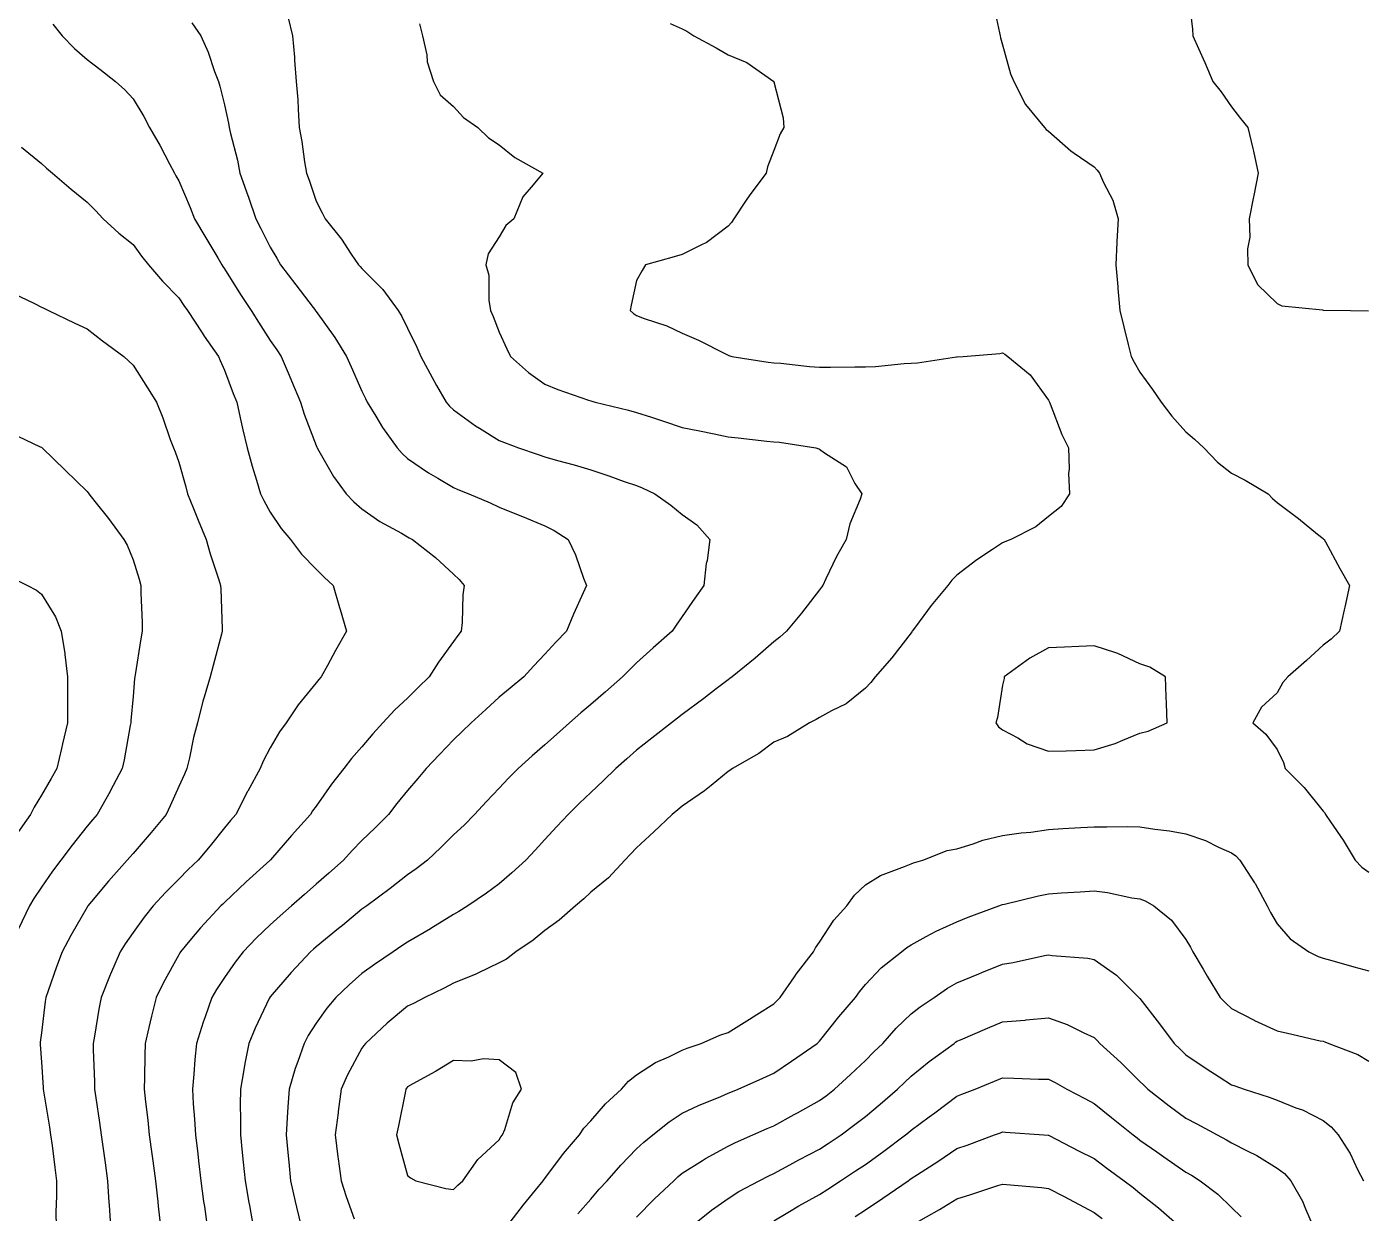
# Model space of a CAD drawing. Header units: inches. Extents: x 29277 to 43569, y 11651 to 22756.
# Drawn here: x 35103 to 38021, y 14279 to 16870 of the extents above; entities that cross this region are included whole.
import ezdxf

# ---------------------------------------------------------------- set-up
doc = ezdxf.new("R2010")
doc.units = ezdxf.units.IN
doc.header["$MEASUREMENT"] = 0
doc.layers.add('test_100m', color=124, linetype='Continuous', lineweight=30, true_color=0x00b06f)
doc.layers.add('test_20m', color=244, linetype='Continuous', lineweight=30, true_color=0xa80019)

msp = doc.modelspace()

# ---------------------------------------------------------------- linework, layer by layer
at = {"layer": 'test_100m'}
for points, elevation in [([(37640.7, 16944.4), (37649.7, 16864.3), (37651, 16849.9), (37663.3, 16821.8), (37676.8, 16791.5), (37694.7, 16749.9), (37712.9, 16727.6), (37735.3, 16694.7), (37754.6, 16669.3), (37770.6, 16649.9), (37781.7, 16603.5), (37783.3, 16597.9), (37793.3, 16549.9), (37784.1, 16501.1), (37783.5, 16498.1), (37774.2, 16449.9), (37775, 16410.2), (37770, 16384.7), (37771.1, 16349.9), (37791.9, 16306.5), (37835.3, 16265), (37845.3, 16260), (37933.9, 16251.2), (37935.3, 16250.9), (37936.1, 16250.8), (37995.1, 16249.9), (38034.4, 16249)], 2500), ([(35463.8, 16878.4), (35483.4, 16849.9), (35499.5, 16814.1), (35513.4, 16771.7), (35521.8, 16749.9), (35525.1, 16739.7), (35535.3, 16698.7), (35544.2, 16658.9), (35545.6, 16649.9), (35548.5, 16636.7), (35563.3, 16577.9), (35569, 16549.9), (35586.4, 16501), (35587.5, 16497.7), (35603.8, 16449.9), (35614.6, 16429.2), (35635.3, 16388.5), (35649.6, 16364.2), (35657.8, 16349.9), (35691.2, 16305.8), (35728.8, 16256.4), (35733.7, 16249.9), (35734.3, 16249), (35735.3, 16247.6), (35776.4, 16191.1), (35801.8, 16149.9), (35812.2, 16126.8), (35835.3, 16074.2), (35843.2, 16057.8), (35846.9, 16049.9), (35865.8, 16019.4), (35880.3, 15994.9), (35912.1, 15949.9), (35923, 15937.7), (35935.3, 15927.2), (35980.7, 15895.4), (36001.4, 15883.8), (36035.3, 15863.7), (36044.7, 15859.3), (36068.8, 15849.9), (36115.3, 15829.9), (36135.3, 15820.9), (36183.9, 15801.3), (36185.9, 15800.5), (36235.3, 15779.6), (36255.1, 15769.7), (36286.2, 15749.9), (36302.2, 15716.9), (36319.6, 15665.5), (36325.9, 15649.9), (36318.7, 15633.3), (36298, 15587.2), (36282.7, 15549.9), (36259.2, 15526), (36235.3, 15499.7), (36210.8, 15474.4), (36189.1, 15449.9), (36159.5, 15425.6), (36135.3, 15405.7), (36106.2, 15379), (36074.4, 15349.9), (36054.5, 15330.6), (36035.3, 15312.4), (36004.6, 15280.6), (35975.8, 15249.9), (35957.3, 15227.9), (35935.3, 15202.2), (35911.9, 15173.3), (35893.2, 15149.9), (35864.4, 15120.8), (35835.3, 15092.9), (35814.3, 15070.9), (35795.1, 15049.9), (35763.4, 15021.8), (35735.3, 14997.6), (35710, 14975.2), (35681.5, 14949.9), (35656.8, 14928.4), (35635.3, 14909), (35605.1, 14880.1), (35576, 14849.9), (35558.2, 14827), (35535.3, 14793.8), (35517.8, 14767.4), (35507.5, 14749.9), (35492.9, 14707.5), (35488.7, 14696.5), (35473.9, 14649.9), (35470.3, 14614.9), (35468.3, 14583), (35465.2, 14549.9), (35467, 14518.2), (35469.8, 14484.5), (35471.7, 14449.9), (35476.6, 14408.6), (35478.5, 14393.2), (35483.5, 14349.9), (35489.6, 14304.3), (35491.2, 14294), (35497.4, 14249.9)], 2400), ([(35058.3, 15672.9), (35104.5, 15649.9), (35124.6, 15639.2), (35135.3, 15630.9), (35166.2, 15580.9), (35178.5, 15549.9), (35186.2, 15500.8), (35186.2, 15499), (35192.1, 15449.9), (35192.4, 15407), (35191.9, 15393.3), (35192.1, 15349.9), (35181.4, 15303.8), (35179.2, 15293.8), (35169.1, 15249.9), (35156.7, 15228.5), (35135.3, 15191.8), (35119.7, 15165.5), (35111.3, 15149.9), (35080.1, 15105.1)], 2300), ([(36554.9, 14249.9), (36599.2, 14286), (36635.3, 14311.1), (36659, 14326.2), (36703.1, 14349.9), (36724.1, 14361), (36735.3, 14366.1), (36770, 14384.7), (36789.8, 14395.4), (36835.3, 14418.8), (36854, 14431.1), (36882.2, 14449.9), (36912.6, 14472.6), (36935.3, 14489.9), (36968, 14517.2), (37005.9, 14549.9), (37020.6, 14564.6), (37035.3, 14578.6), (37075, 14610.2), (37129.1, 14649.9), (37132.5, 14652.7), (37135.3, 14654.5), (37143.3, 14657.9), (37202.1, 14683.1), (37235.3, 14697), (37284.3, 14700.9), (37286.5, 14701.2), (37335.3, 14705.5), (37376.1, 14690.8), (37412.6, 14672.6), (37435.3, 14662.6), (37441.8, 14656.4), (37447.6, 14649.9), (37493.4, 14608.1), (37535.3, 14566.9), (37543.8, 14558.4), (37552.5, 14549.9), (37599.1, 14513.8), (37635.3, 14486.5), (37659.2, 14473.9), (37703.6, 14449.9), (37724.4, 14439), (37735.3, 14432.4), (37770.9, 14414.3), (37790.7, 14405.3), (37835.3, 14377.2), (37850.9, 14365.5), (37865.1, 14349.9), (37890.4, 14305.1), (37896.8, 14288.3), (37914, 14249.9)], 2400)]:
    msp.add_lwpolyline(points, dxfattribs=dict(at, elevation=elevation))
at = {"layer": 'test_20m'}
for points, elevation in [([(37213.1, 16927.8), (37228.7, 16856.4), (37230.2, 16849.9), (37230.9, 16845.5), (37235.3, 16830.1), (37252.2, 16766.9), (37260, 16749.9), (37285.1, 16700), (37285.2, 16699.8), (37326.6, 16649.9), (37330.2, 16644.9), (37335.3, 16641.8), (37383.9, 16598.5), (37391.5, 16593.7), (37435.3, 16564), (37441.9, 16556.5), (37447, 16549.9), (37455.4, 16529.7), (37476, 16490.7), (37487.7, 16449.9), (37484.8, 16400.4), (37484.9, 16399.5), (37482.6, 16349.9), (37487.2, 16301.8), (37487.2, 16298), (37491.1, 16249.9), (37499.8, 16214.5), (37509.5, 16175.7), (37515.9, 16149.9), (37522.4, 16137), (37535.3, 16115.1), (37562.7, 16077.3), (37581.5, 16049.9), (37604.8, 16019.5), (37635.3, 15985.4), (37654.6, 15969.2), (37674.9, 15949.9), (37704.4, 15919), (37735.3, 15894.9), (37765.2, 15879.8), (37815.7, 15849.9), (37824.9, 15839.6), (37835.3, 15831.1), (37881.6, 15796.2), (37923.2, 15761.9), (37935.3, 15752.1), (37936.4, 15751.1), (37937.5, 15749.9), (37940.3, 15744.9), (37972.2, 15686.8), (37992.7, 15649.9), (37983.1, 15602.1), (37981.6, 15596.3), (37971.4, 15549.9), (37952.9, 15532.3), (37935.3, 15519.6), (37899, 15486.2), (37858.5, 15449.9), (37847.6, 15437.6), (37835.3, 15415.5), (37800.9, 15384.3), (37781.5, 15349.9), (37810.3, 15324.9), (37835.3, 15291.7), (37848.6, 15263.3), (37852.7, 15249.9), (37893.9, 15208.5), (37935.3, 15156.9), (37938.8, 15153.5), (37940.8, 15149.9), (37951.9, 15133.3), (37978.9, 15093.5), (38005.7, 15049.9), (38020.1, 15034.7), (38035.3, 15023.4)], 2480), ([(37640.7, 16944.4), (37649.7, 16864.3), (37651, 16849.9), (37663.3, 16821.8), (37676.8, 16791.5), (37694.7, 16749.9), (37712.9, 16727.6), (37735.3, 16694.7), (37754.6, 16669.3), (37770.6, 16649.9), (37781.7, 16603.5), (37783.3, 16597.9), (37793.3, 16549.9), (37784.1, 16501.1), (37783.5, 16498.1), (37774.2, 16449.9), (37775, 16410.2), (37770, 16384.7), (37771.1, 16349.9), (37791.9, 16306.5), (37835.3, 16265), (37845.3, 16260), (37933.9, 16251.2), (37935.3, 16250.9), (37936.1, 16250.8), (37995.1, 16249.9), (38034.4, 16249)], 2500), ([(35160.5, 16875.1), (35180.9, 16849.9), (35207.7, 16822.4), (35235.3, 16797.9), (35262.5, 16777.1), (35297.3, 16749.9), (35317.2, 16731.8), (35335.3, 16712.5), (35359.1, 16673.7), (35371.4, 16649.9), (35395, 16609.7), (35415, 16570.2), (35425.7, 16549.9), (35429.2, 16543.8), (35435.3, 16533), (35459.9, 16474.6), (35470, 16449.9), (35494.2, 16408.9), (35520.3, 16364.9), (35529.2, 16349.9), (35531.6, 16346.3), (35535.3, 16341.2), (35570.5, 16285.2), (35593.7, 16249.9), (35609.5, 16224.2), (35635.3, 16184.4), (35649.5, 16164.1), (35658.8, 16149.9), (35676.4, 16108.8), (35681.7, 16096.3), (35701.6, 16049.9), (35709.4, 16024), (35735.3, 15955.6), (35736.9, 15951.5), (35737.7, 15949.9), (35741.4, 15943.8), (35773, 15887.7), (35800.7, 15849.9), (35817.6, 15832.3), (35835.3, 15816.9), (35874.8, 15789.5), (35921.6, 15763.6), (35935.3, 15755.5), (35938.9, 15753.6), (35946.1, 15749.9), (35996.3, 15711), (36035.3, 15674), (36048, 15662.6), (36058.9, 15649.9), (36055.9, 15629.3), (36054.3, 15569), (36052.1, 15549.9), (36044.7, 15540.5), (36035.3, 15527.3), (36003, 15482.2), (35982.2, 15449.9), (35958.2, 15427), (35935.3, 15403.9), (35907.1, 15378.1), (35881.4, 15349.9), (35859.2, 15326), (35835.3, 15297.3), (35813, 15272.1), (35796, 15249.9), (35769.1, 15216), (35735.3, 15168.1), (35727.8, 15157.4), (35723.2, 15149.9), (35681.6, 15103.6), (35636, 15050.6), (35635.3, 15049.8), (35634.3, 15049), (35582.9, 15002.3), (35535.3, 14957.6), (35531.3, 14953.9), (35527.4, 14949.9), (35483, 14902.2), (35459.6, 14874.3), (35439.1, 14849.9), (35437.6, 14847.6), (35435.3, 14843.4), (35402.1, 14783.1), (35386.1, 14749.9), (35375.6, 14709.6), (35370.2, 14684.8), (35361.7, 14649.9), (35360.8, 14624.4), (35360.5, 14575.1), (35359.7, 14549.9), (35362.6, 14522.6), (35367.6, 14482.2), (35370.9, 14449.9), (35376.5, 14408.7), (35378.7, 14393.3), (35384.5, 14349.9), (35389.3, 14303.9), (35390.5, 14294.7), (35395.3, 14249.9)], 2380), ([(35463.8, 16878.4), (35483.4, 16849.9), (35499.5, 16814.1), (35513.4, 16771.7), (35521.8, 16749.9), (35525.1, 16739.7), (35535.3, 16698.7), (35544.2, 16658.9), (35545.6, 16649.9), (35548.5, 16636.7), (35563.3, 16577.9), (35569, 16549.9), (35586.4, 16501), (35587.5, 16497.7), (35603.8, 16449.9), (35614.6, 16429.2), (35635.3, 16388.5), (35649.6, 16364.2), (35657.8, 16349.9), (35691.2, 16305.8), (35728.8, 16256.4), (35733.7, 16249.9), (35734.3, 16249), (35735.3, 16247.6), (35776.4, 16191.1), (35801.8, 16149.9), (35812.2, 16126.8), (35835.3, 16074.2), (35843.2, 16057.8), (35846.9, 16049.9), (35865.8, 16019.4), (35880.3, 15994.9), (35912.1, 15949.9), (35923, 15937.7), (35935.3, 15927.2), (35980.7, 15895.4), (36001.4, 15883.8), (36035.3, 15863.7), (36044.7, 15859.3), (36068.8, 15849.9), (36115.3, 15829.9), (36135.3, 15820.9), (36183.9, 15801.3), (36185.9, 15800.5), (36235.3, 15779.6), (36255.1, 15769.7), (36286.2, 15749.9), (36302.2, 15716.9), (36319.6, 15665.5), (36325.9, 15649.9), (36318.7, 15633.3), (36298, 15587.2), (36282.7, 15549.9), (36259.2, 15526), (36235.3, 15499.7), (36210.8, 15474.4), (36189.1, 15449.9), (36159.5, 15425.6), (36135.3, 15405.7), (36106.2, 15379), (36074.4, 15349.9), (36054.5, 15330.6), (36035.3, 15312.4), (36004.6, 15280.6), (35975.8, 15249.9), (35957.3, 15227.9), (35935.3, 15202.2), (35911.9, 15173.3), (35893.2, 15149.9), (35864.4, 15120.8), (35835.3, 15092.9), (35814.3, 15070.9), (35795.1, 15049.9), (35763.4, 15021.8), (35735.3, 14997.6), (35710, 14975.2), (35681.5, 14949.9), (35656.8, 14928.4), (35635.3, 14909), (35605.1, 14880.1), (35576, 14849.9), (35558.2, 14827), (35535.3, 14793.8), (35517.8, 14767.4), (35507.5, 14749.9), (35492.9, 14707.5), (35488.7, 14696.5), (35473.9, 14649.9), (35470.3, 14614.9), (35468.3, 14583), (35465.2, 14549.9), (35467, 14518.2), (35469.8, 14484.5), (35471.7, 14449.9), (35476.6, 14408.6), (35478.5, 14393.2), (35483.5, 14349.9), (35489.6, 14304.3), (35491.2, 14294), (35497.4, 14249.9)], 2400), ([(35674.4, 16889.1), (35683.9, 16849.9), (35688.1, 16802.8), (35688.3, 16796.9), (35692.1, 16749.9), (35695.1, 16709.7), (35695.8, 16689.4), (35698.5, 16649.9), (35704, 16618.7), (35710.3, 16574.9), (35714.5, 16549.9), (35720.1, 16534.7), (35735.3, 16488.5), (35748.5, 16463.1), (35754.8, 16449.9), (35790.8, 16405.4), (35812, 16373.2), (35827.9, 16349.9), (35831.5, 16346.2), (35835.3, 16341.5), (35881, 16295.6), (35914.5, 16249.9), (35922.6, 16237.2), (35935.3, 16211.2), (35955.6, 16170.2), (35964.3, 16149.9), (35988.9, 16103.5), (35998.7, 16086.5), (36019.3, 16049.9), (36026.7, 16041.4), (36035.3, 16033.5), (36083.4, 15998.1), (36092.3, 15992.9), (36135.3, 15966.4), (36146.8, 15961.5), (36177.6, 15949.9), (36220.8, 15935.4), (36235.3, 15930.7), (36262.4, 15922.8), (36298.8, 15913.4), (36335.3, 15901.8), (36374.8, 15889.4), (36408.3, 15876.8), (36435.3, 15867.6), (36447.9, 15862.5), (36475.7, 15849.9), (36510.4, 15825.1), (36535.3, 15804.5), (36567, 15781.7), (36595.8, 15749.9), (36589.4, 15704), (36587.7, 15697.4), (36582.6, 15649.9), (36562.9, 15622.3), (36535.3, 15581.8), (36521.9, 15563.3), (36513.4, 15549.9), (36471.9, 15513.3), (36435.3, 15480.7), (36419.8, 15465.4), (36404.8, 15449.9), (36367.5, 15417.7), (36335.3, 15389.8), (36313.9, 15371.3), (36289.3, 15349.9), (36260.8, 15324.4), (36235.3, 15301.7), (36207.5, 15277.7), (36176.9, 15249.9), (36156, 15229.2), (36135.3, 15207.4), (36107.4, 15177.8), (36081.6, 15149.9), (36058.7, 15126.5), (36035.3, 15104.9), (36008, 15077.2), (35978.4, 15049.9), (35954.2, 15031), (35935.3, 15017.7), (35897.5, 14987.7), (35846.1, 14949.9), (35839.7, 14945.5), (35835.3, 14942.6), (35792.9, 14907.6), (35784.5, 14900.6), (35735.3, 14860.5), (35729.6, 14855.6), (35723.4, 14849.9), (35680.6, 14804.5), (35635.3, 14751.5), (35634.6, 14750.6), (35634.1, 14749.9), (35633.1, 14747.7), (35602.1, 14683.1), (35588.3, 14649.9), (35579.4, 14605.8), (35577.5, 14592.1), (35569.8, 14549.9), (35569.5, 14515.7), (35570.4, 14485), (35570.1, 14449.9), (35573.9, 14411.3), (35576.1, 14390.7), (35580.1, 14349.9), (35588.1, 14302.8), (35589.5, 14295.7), (35597.7, 14249.9)], 2420), ([(35961.2, 16875.8), (35968.1, 16849.9), (35977.2, 16808), (35978.3, 16792.9), (35991.7, 16749.9), (36006.5, 16721.1), (36035.3, 16695.4), (36057, 16671.6), (36088.9, 16649.9), (36112.3, 16626.9), (36135.3, 16611.9), (36169.2, 16583.8), (36230.8, 16549.9), (36209.9, 16524.5), (36186.8, 16498.4), (36167.4, 16449.9), (36149.7, 16435.5), (36135.3, 16410.5), (36111.2, 16374), (36106.4, 16349.9), (36112.5, 16327.1), (36112.8, 16272.4), (36116.7, 16249.9), (36122.4, 16237.1), (36135.3, 16202.8), (36151.9, 16166.5), (36159.9, 16149.9), (36199.7, 16114.4), (36235.3, 16089.4), (36263.2, 16077.8), (36330.6, 16054.6), (36335.3, 16052.9), (36337.5, 16052.1), (36345, 16049.9), (36417.6, 16032.3), (36435.3, 16027.6), (36468.4, 16016.8), (36494.1, 16008.7), (36535.3, 15994.7), (36572.6, 15987.2), (36604.8, 15980.4), (36635.3, 15974.1), (36657.4, 15972), (36720.2, 15964.9), (36735.3, 15963.4), (36747.6, 15962.2), (36827, 15949.9), (36833.6, 15948.2), (36835.3, 15947.1), (36846.3, 15938.9), (36894.3, 15909), (36912.5, 15872.6), (36927.3, 15849.9), (36923.7, 15838.4), (36901.2, 15783.9), (36893.4, 15749.9), (36872.4, 15712.8), (36849.1, 15663.8), (36842.1, 15649.9), (36839.4, 15645.8), (36835.3, 15640.3), (36796.1, 15589.1), (36763.3, 15549.9), (36748.6, 15536.6), (36735.3, 15526.3), (36694.3, 15490.9), (36644.3, 15449.9), (36639, 15446.2), (36635.3, 15443.7), (36609.2, 15423.8), (36582.1, 15403.1), (36535.3, 15367.7), (36525.2, 15360), (36512, 15349.9), (36468.9, 15316.2), (36435.3, 15290), (36414.1, 15271.1), (36390.5, 15249.9), (36362.2, 15223), (36335.3, 15197.6), (36310.9, 15174.3), (36286, 15149.9), (36261.6, 15123.6), (36235.3, 15095.3), (36213.6, 15071.5), (36193.7, 15049.9), (36163, 15022.1), (36135.3, 14998.4), (36107.6, 14977.6), (36066.9, 14949.9), (36047.4, 14937.8), (36035.3, 14931.2), (35985.9, 14900.5), (35985.1, 14900.1), (35935.3, 14871.2), (35922.6, 14862.6), (35903.5, 14849.9), (35862.7, 14822.4), (35835.3, 14802.7), (35807.4, 14777.8), (35778.2, 14749.9), (35758.5, 14726.7), (35735.3, 14693.8), (35718.2, 14667), (35708.9, 14649.9), (35695.6, 14610.2), (35689.9, 14595.2), (35676.4, 14549.9), (35673.5, 14511.7), (35672.4, 14487.1), (35669.8, 14449.9), (35673.5, 14411.7), (35675.5, 14390.2), (35679.5, 14349.9), (35689.7, 14304.4), (35692.8, 14292.4), (35702.8, 14249.9)], 2440), ([(36508.8, 16876.4), (36535.3, 16864.8), (36545, 16859.7), (36560.8, 16849.9), (36609.2, 16823.8), (36635.3, 16808), (36676.7, 16791.3), (36735, 16749.9), (36735.1, 16749.8), (36735.3, 16749.3), (36755.9, 16670.6), (36757, 16649.9), (36749.2, 16636), (36735.3, 16599.4), (36721.5, 16563.7), (36718.3, 16549.9), (36682.8, 16502.3), (36673.8, 16488.4), (36648, 16449.9), (36642.6, 16442.5), (36635.3, 16433.9), (36587.3, 16397.9), (36580.6, 16395.2), (36535.3, 16372.4), (36517.9, 16367.3), (36455, 16349.9), (36447.6, 16337.6), (36435.3, 16315.2), (36423.9, 16261.3), (36421.3, 16249.9), (36428.9, 16243.5), (36435.3, 16239.4), (36452.4, 16232.7), (36501.8, 16216.5), (36535.3, 16200.5), (36570.5, 16185.1), (36630, 16155.1), (36635.3, 16152.6), (36637.1, 16151.7), (36643.3, 16149.9), (36722.7, 16137.4), (36735.3, 16135.9), (36750.5, 16134.7), (36813.3, 16128), (36835.3, 16126.3), (36859, 16126.2), (36912.6, 16127.2), (36935.3, 16127.1), (36957.5, 16127.6), (37020, 16134.6), (37035.3, 16135), (37049.3, 16135.9), (37134.3, 16149), (37135.3, 16149.1), (37136.2, 16149), (37148.7, 16149.9), (37229.1, 16156.1), (37235.3, 16157.4), (37240.4, 16155), (37246.3, 16149.9), (37295.2, 16109.8), (37335.3, 16054.4), (37336.7, 16051.3), (37337.4, 16049.9), (37339, 16046.2), (37364.4, 15979), (37379, 15949.9), (37380.6, 15904.6), (37379.3, 15893.9), (37381.4, 15849.9), (37363.2, 15822), (37335.3, 15800.6), (37307.4, 15777.8), (37252.8, 15749.9), (37240.4, 15744.8), (37235.3, 15742.6), (37213.2, 15727.9), (37179.2, 15706), (37135.3, 15671.9), (37124.2, 15660.9), (37115.2, 15649.9), (37079.1, 15606.1), (37045.1, 15559.7), (37037.7, 15549.9), (37036.6, 15548.5), (37035.3, 15546.6), (36993.3, 15491.9), (36956.9, 15449.9), (36947.6, 15437.6), (36935.3, 15425.1), (36893.6, 15391.6), (36861.3, 15375.9), (36835.3, 15361.3), (36828.2, 15356.9), (36813, 15349.9), (36765.1, 15320), (36735.3, 15307.5), (36702.4, 15282.8), (36644.7, 15249.9), (36639.3, 15245.9), (36635.3, 15243.7), (36598.3, 15213), (36584.2, 15201), (36535.3, 15168), (36525.5, 15159.7), (36513.2, 15149.9), (36473.5, 15111.7), (36435.3, 15076.9), (36422.4, 15062.8), (36409.6, 15049.9), (36374, 15011.1), (36335.3, 14980), (36320, 14965.2), (36301.8, 14949.9), (36266.4, 14918.8), (36235.3, 14896.5), (36209.6, 14875.6), (36172, 14849.9), (36151.3, 14833.9), (36135.3, 14825.4), (36088.6, 14803.2), (36084.2, 14801), (36035.3, 14781.4), (36014.8, 14770.4), (35972.6, 14749.9), (35948.2, 14737), (35935.3, 14730.9), (35890.8, 14694.3), (35842.9, 14649.9), (35839.6, 14645.6), (35835.3, 14639.3), (35804.2, 14581), (35790.4, 14549.9), (35783.7, 14501.5), (35783.3, 14498), (35776.9, 14449.9), (35783, 14402.2), (35783.5, 14398.1), (35789.8, 14349.9), (35800.8, 14315.4), (35818.2, 14267)], 2460), ([(35092, 16606.6), (35135.3, 16570.7), (35146.3, 16560.9), (35159.1, 16549.9), (35200.3, 16514.9), (35235.3, 16486.8), (35253.4, 16468.1), (35270.2, 16449.9), (35304.4, 16419), (35335.3, 16393.8), (35354, 16368.7), (35368.9, 16349.9), (35399.6, 16314.3), (35435.3, 16277.4), (35446.4, 16261), (35454.3, 16249.9), (35486.3, 16200.9), (35491.1, 16194.1), (35522, 16149.9), (35525.9, 16140.5), (35535.3, 16119.4), (35554.2, 16068.8), (35561.9, 16049.9), (35569.7, 16015.5), (35575.1, 15989.7), (35584.6, 15949.9), (35595.5, 15910.2), (35605.3, 15879.9), (35614.2, 15849.9), (35620.8, 15835.5), (35635.3, 15809.4), (35659.1, 15773.7), (35679.4, 15749.9), (35703.5, 15718.1), (35735.3, 15685.1), (35752.9, 15667.5), (35772.5, 15649.9), (35786.7, 15601.3), (35787.9, 15597.2), (35802.1, 15549.9), (35777.4, 15507.8), (35760.2, 15474.8), (35746.7, 15449.9), (35741, 15444.2), (35735.3, 15436.8), (35695.9, 15389.3), (35670.1, 15349.9), (35655.2, 15329.9), (35635.3, 15295.2), (35619.5, 15265.7), (35613.1, 15249.9), (35586, 15200.7), (35585.5, 15199.7), (35559.9, 15149.9), (35548.6, 15136.5), (35535.3, 15120.4), (35503.9, 15081.3), (35477.7, 15049.9), (35455.9, 15029.3), (35435.3, 15008.7), (35406.1, 14979), (35379, 14949.9), (35359.5, 14925.7), (35335.3, 14891.7), (35318.2, 14867), (35307.5, 14849.9), (35286.4, 14801), (35285.7, 14799.5), (35265.8, 14749.9), (35260.8, 14724.4), (35251.3, 14666), (35248.4, 14649.9), (35248.6, 14636.6), (35251.1, 14565.8), (35251.3, 14549.9), (35254, 14531.2), (35262.1, 14476.8), (35265.8, 14449.9), (35270.9, 14414.3), (35274.4, 14389), (35279.9, 14349.9), (35282.8, 14302.4), (35282.9, 14297.6), (35286, 14249.9)], 2360), ([(35072.8, 16287.5), (35119.8, 16265.4), (35135.3, 16257.6), (35140.2, 16254.8), (35150.9, 16249.9), (35208, 16222.7), (35235.3, 16209.9), (35269, 16183.6), (35315.4, 16149.9), (35325.7, 16140.3), (35335.3, 16130.5), (35366.9, 16081.5), (35386.5, 16049.9), (35400.8, 16015.4), (35416.7, 15968.4), (35423.6, 15949.9), (35427.2, 15941.8), (35435.3, 15918.9), (35450.5, 15865.1), (35454.6, 15849.9), (35467.7, 15817.5), (35477.8, 15792.4), (35495.1, 15749.9), (35504, 15718.6), (35523, 15662.2), (35526.8, 15649.9), (35526.9, 15641.5), (35530.3, 15554.9), (35530.4, 15549.9), (35528.6, 15543.2), (35510.5, 15474.7), (35503.8, 15449.9), (35490.9, 15405.6), (35488.1, 15397.1), (35476.1, 15349.9), (35467.6, 15317.6), (35458.7, 15273.3), (35453.1, 15249.9), (35447.5, 15237.6), (35435.3, 15210.8), (35416.7, 15168.5), (35407.6, 15149.9), (35374.8, 15110.4), (35335.3, 15064.4), (35328.6, 15056.6), (35322.9, 15049.9), (35281.5, 15003.7), (35244.8, 14959.5), (35236.9, 14949.9), (35236.2, 14949), (35235.3, 14947.4), (35199.7, 14885.5), (35180.4, 14849.9), (35168.3, 14816.9), (35150.2, 14764.8), (35144.9, 14749.9), (35143.6, 14741.6), (35135.3, 14673.1), (35132.8, 14652.4), (35132.5, 14649.9), (35132.7, 14647.3), (35135.3, 14609.1), (35139, 14553.6), (35139.2, 14549.9), (35139.9, 14545.3), (35152.6, 14467.3), (35155.4, 14449.9), (35158.4, 14426.8), (35164.2, 14378.9), (35168.1, 14349.9), (35168.2, 14317), (35167, 14281.7), (35167.1, 14249.9)], 2340), ([(35068.1, 15982.7), (35132.7, 15952.5), (35135.3, 15951.3), (35136.1, 15950.7), (35136.9, 15949.9), (35187.1, 15901.7), (35235.3, 15854.5), (35237.3, 15852), (35238.7, 15849.9), (35251.8, 15833.3), (35281.6, 15796.2), (35315.6, 15749.9), (35322.6, 15737.3), (35335.3, 15705.3), (35348.6, 15663.2), (35352.4, 15649.9), (35352.6, 15632.6), (35355.1, 15569.8), (35355.4, 15549.9), (35352.1, 15533.1), (35340.2, 15454.9), (35339.3, 15449.9), (35338.8, 15446.3), (35335.3, 15407.2), (35330.7, 15354.5), (35330.4, 15349.9), (35329.2, 15343.9), (35315.8, 15269.3), (35311.8, 15249.9), (35285.6, 15200.2), (35285.4, 15199.8), (35257.1, 15149.9), (35247, 15138.2), (35235.3, 15124.4), (35202.2, 15082.9), (35177.4, 15049.9), (35159.3, 15025.8), (35135.3, 14991.3), (35119, 14966.2), (35109.4, 14949.9), (35084.9, 14900.3)], 2320), ([(35058.3, 15672.9), (35104.5, 15649.9), (35124.6, 15639.2), (35135.3, 15630.9), (35166.2, 15580.9), (35178.5, 15549.9), (35186.2, 15500.8), (35186.2, 15499), (35192.1, 15449.9), (35192.4, 15407), (35191.9, 15393.3), (35192.1, 15349.9), (35181.4, 15303.8), (35179.2, 15293.8), (35169.1, 15249.9), (35156.7, 15228.5), (35135.3, 15191.8), (35119.7, 15165.5), (35111.3, 15149.9), (35080.1, 15105.1)], 2300), ([(36152.1, 14249.9), (36188.1, 14297.1), (36215, 14329.7), (36231.6, 14349.9), (36233.1, 14352.1), (36235.3, 14354.9), (36275.5, 14409.7), (36310.5, 14449.9), (36320.4, 14464.8), (36335.3, 14480.7), (36367.4, 14517.8), (36402.8, 14549.9), (36417.6, 14567.6), (36435.3, 14581), (36477, 14608.2), (36506.1, 14620.8), (36535.3, 14635.3), (36545.7, 14639.5), (36576.9, 14649.9), (36617.5, 14667.6), (36635.3, 14674), (36682.4, 14702.7), (36698.3, 14713), (36735.3, 14736.5), (36742.1, 14743), (36749, 14749.9), (36780.6, 14795.2), (36784.4, 14800.8), (36821.8, 14849.9), (36826.5, 14858.7), (36835.3, 14870.9), (36866.6, 14918.6), (36895, 14949.9), (36911.3, 14973.8), (36935.3, 14996), (36968.6, 15016.6), (37021.1, 15035.8), (37035.3, 15042.2), (37040.8, 15044.4), (37060.8, 15049.9), (37114.4, 15070.8), (37135.3, 15074.8), (37170.7, 15085.3), (37191.8, 15093.4), (37235.3, 15103.6), (37275.5, 15109.7), (37296.7, 15111.3), (37335.3, 15116.5), (37366.5, 15118.7), (37406.2, 15120.9), (37435.3, 15122.9), (37462.8, 15122.4), (37508.6, 15123.3), (37535.3, 15122.8), (37567.7, 15117.5), (37599.5, 15114.2), (37635.3, 15107.5), (37678.2, 15092.8), (37706.7, 15078.5), (37735.3, 15066.1), (37744.7, 15059.3), (37753.7, 15049.9), (37785.7, 15000.3), (37786.6, 14998.6), (37813.4, 14949.9), (37820.8, 14935.5), (37835.3, 14911.2), (37863.3, 14878), (37903.9, 14849.9), (37924.9, 14839.6), (37935.3, 14835.9), (37954.6, 14830.6), (38002.4, 14817.1), (38035.3, 14808.1)], 2460), ([(36307.5, 14277.7), (36335.3, 14310), (36353.9, 14331.3), (36371.2, 14349.9), (36401.1, 14384.1), (36435.3, 14419.3), (36451.1, 14434), (36471.2, 14449.9), (36506.6, 14478.6), (36535.3, 14497.2), (36570.6, 14514.5), (36619.3, 14534), (36635.3, 14540.9), (36641.6, 14543.6), (36657.5, 14549.9), (36711.1, 14574.1), (36735.3, 14585), (36774.3, 14610.9), (36830.3, 14649.9), (36832.8, 14652.4), (36835.3, 14654.8), (36877.6, 14707.6), (36913.7, 14749.9), (36922.6, 14762.6), (36935.3, 14778.2), (36970.1, 14815.1), (37014.4, 14849.9), (37025.7, 14859.5), (37035.3, 14865.4), (37068.2, 14882.9), (37089.9, 14895.2), (37135.3, 14915.5), (37159.9, 14925.3), (37226.8, 14949.9), (37232.8, 14952.4), (37235.3, 14953.2), (37239.5, 14954.2), (37313.3, 14971.9), (37335.3, 14976.5), (37363.8, 14978.4), (37404.4, 14980.8), (37435.3, 14982.9), (37464.6, 14979.2), (37517.3, 14967.9), (37535.3, 14965.2), (37546.4, 14961.1), (37565.7, 14949.9), (37604.2, 14918.8), (37635.3, 14876.5), (37645.5, 14860.2), (37650.6, 14849.9), (37673.6, 14811.6), (37682.3, 14797), (37710.8, 14749.9), (37722.8, 14737.4), (37735.3, 14725.7), (37784.6, 14700.6), (37785.5, 14700.1), (37835.3, 14677.5), (37857.5, 14672.2), (37929.3, 14655.8), (37935.3, 14654.5), (37938.8, 14653.4), (37948.1, 14649.9), (38010.9, 14625.6), (38035.3, 14611.2)], 2440), ([(36435.3, 14270.5), (36474.5, 14310.7), (36516.6, 14349.9), (36526.2, 14358.9), (36535.3, 14366.2), (36579.7, 14394.3), (36586.4, 14398.8), (36635.3, 14425.5), (36651.5, 14433.7), (36689.3, 14449.9), (36721, 14464.2), (36735.3, 14470), (36780, 14494.6), (36786.8, 14498.4), (36835.3, 14525), (36849.5, 14535.7), (36868.1, 14549.9), (36902.9, 14582.3), (36935.3, 14612.7), (36953.9, 14631.3), (36973.4, 14649.9), (37002.4, 14682.8), (37035.3, 14714.3), (37055.2, 14729.9), (37085.3, 14749.9), (37114.8, 14770.4), (37135.3, 14782), (37183.3, 14801.9), (37189.8, 14804.5), (37235.3, 14822.8), (37258.5, 14826.7), (37326.7, 14841.4), (37335.3, 14842.9), (37343.6, 14841.5), (37421.1, 14835.8), (37435.3, 14832.9), (37484, 14798.6), (37533.1, 14749.9), (37534.2, 14748.9), (37535.3, 14747.7), (37578.2, 14692.9), (37610.2, 14649.9), (37622.8, 14637.4), (37635.3, 14625.2), (37680.1, 14594.8), (37708.1, 14577), (37735.3, 14559.6), (37742.5, 14557.1), (37762.7, 14549.9), (37817.8, 14532.5), (37835.3, 14525.6), (37875.7, 14509.4), (37890.1, 14504.8), (37935.3, 14481.6), (37953, 14467.7), (37968.3, 14449.9), (37994.8, 14409.4), (38010.7, 14374.5), (38023.3, 14349.9)], 2420), ([(36554.9, 14249.9), (36599.2, 14286), (36635.3, 14311.1), (36659, 14326.2), (36703.1, 14349.9), (36724.1, 14361), (36735.3, 14366.1), (36770, 14384.7), (36789.8, 14395.4), (36835.3, 14418.8), (36854, 14431.1), (36882.2, 14449.9), (36912.6, 14472.6), (36935.3, 14489.9), (36968, 14517.2), (37005.9, 14549.9), (37020.6, 14564.6), (37035.3, 14578.6), (37075, 14610.2), (37129.1, 14649.9), (37132.5, 14652.7), (37135.3, 14654.5), (37143.3, 14657.9), (37202.1, 14683.1), (37235.3, 14697), (37284.3, 14700.9), (37286.5, 14701.2), (37335.3, 14705.5), (37376.1, 14690.8), (37412.6, 14672.6), (37435.3, 14662.6), (37441.8, 14656.4), (37447.6, 14649.9), (37493.4, 14608.1), (37535.3, 14566.9), (37543.8, 14558.4), (37552.5, 14549.9), (37599.1, 14513.8), (37635.3, 14486.5), (37659.2, 14473.9), (37703.6, 14449.9), (37724.4, 14439), (37735.3, 14432.4), (37770.9, 14414.3), (37790.7, 14405.3), (37835.3, 14377.2), (37850.9, 14365.5), (37865.1, 14349.9), (37890.4, 14305.1), (37896.8, 14288.3), (37914, 14249.9)], 2400), ([(36735.3, 14262.7), (36766.2, 14280.8), (36790.1, 14295.1), (36835.3, 14320.2), (36853.3, 14331.9), (36881.1, 14349.9), (36913.8, 14371.4), (36935.3, 14385.6), (36972.9, 14412.3), (37023.2, 14449.9), (37029.8, 14455.4), (37035.3, 14460.2), (37074.9, 14489.6), (37086.8, 14498.4), (37135.3, 14534.4), (37146.4, 14538.7), (37175, 14549.9), (37217.8, 14567.3), (37235.3, 14574.5), (37259.6, 14574.2), (37313.4, 14571.8), (37335.3, 14571.6), (37349.9, 14564.5), (37375.5, 14549.9), (37415.1, 14529.8), (37435.3, 14518.9), (37473.3, 14488), (37520.1, 14449.9), (37528.8, 14443.5), (37535.3, 14438.7), (37571.8, 14413.4), (37587.7, 14402.4), (37635.3, 14368.9), (37647.5, 14362.2), (37667, 14349.9), (37705.7, 14320.4), (37735.3, 14291.7), (37756.7, 14271.3)], 2380), ([(36913, 14272.2), (36935.3, 14286.6), (36973.4, 14311.8), (37028.6, 14349.9), (37032.5, 14352.7), (37035.3, 14354.7), (37048.9, 14363.5), (37093.4, 14391.8), (37135.3, 14420.3), (37157.4, 14427.8), (37217.6, 14449.9), (37230.4, 14454.8), (37235.3, 14456.7), (37241.7, 14456.3), (37325.6, 14449.9), (37334.6, 14449.3), (37335.3, 14449.2), (37336.7, 14448.5), (37400.9, 14415.6), (37435.3, 14398.2), (37463, 14377.7), (37501, 14349.9), (37520.4, 14335), (37535.3, 14323.1), (37576, 14290.6), (37622.3, 14249.9)], 2360), ([(37040.5, 14255.2), (37097.6, 14287.5), (37135.3, 14310.7), (37165.4, 14319.8), (37224.6, 14339.3), (37235.3, 14342.6), (37243.4, 14341.8), (37320.3, 14335), (37335.3, 14333.4), (37369.7, 14315.5), (37390.2, 14304.9), (37435.3, 14280.9), (37452.7, 14267.4)], 2340)]:
    msp.add_lwpolyline(points, dxfattribs=dict(at, elevation=elevation))
at = {"layer": 'test_20m', "elevation": 2480}
for points in [[(37535.3, 15327), (37553.5, 15331.6), (37594.7, 15349.9), (37593.2, 15392), (37592.2, 15406.8), (37590.7, 15449.9), (37556.5, 15471.1), (37535.3, 15478.4), (37486.8, 15501.4), (37482.9, 15502.3), (37435.3, 15518.1), (37401.9, 15516.5), (37370.3, 15514.9), (37335.3, 15513.3), (37294.5, 15490.7), (37238.7, 15449.9), (37238.4, 15446.8), (37235.3, 15432), (37223.8, 15361.4), (37220.1, 15349.9), (37226, 15340.7), (37235.3, 15334.5), (37268.4, 15316.7), (37289, 15303.6), (37335.3, 15287.9), (37374.1, 15288.8), (37395.5, 15289.7), (37435.3, 15290.5), (37480.8, 15304.4), (37497.6, 15312.2)], [(36035.3, 14330.9), (36044.9, 14340.2), (36056.2, 14349.9), (36089, 14396.2), (36135.3, 14439.4), (36139.2, 14445.9), (36142.3, 14449.9), (36147.4, 14462.1), (36165.4, 14519.8), (36184, 14549.9), (36171.8, 14586.5), (36135.3, 14614.2), (36101.3, 14615.9), (36073.9, 14611.3), (36035.3, 14612.6), (35996.4, 14588.8), (35946.6, 14561.3), (35935.3, 14554.8), (35933.1, 14552.1), (35931.6, 14549.9), (35930.7, 14545.3), (35915.3, 14469.8), (35911.3, 14449.9), (35915.8, 14430.5), (35935.3, 14361.4), (35941.7, 14356.3), (35953.4, 14349.9), (36018.5, 14333.1)]]:
    msp.add_lwpolyline(points, close=True, dxfattribs=at)

doc.saveas('drawing.dxf')
